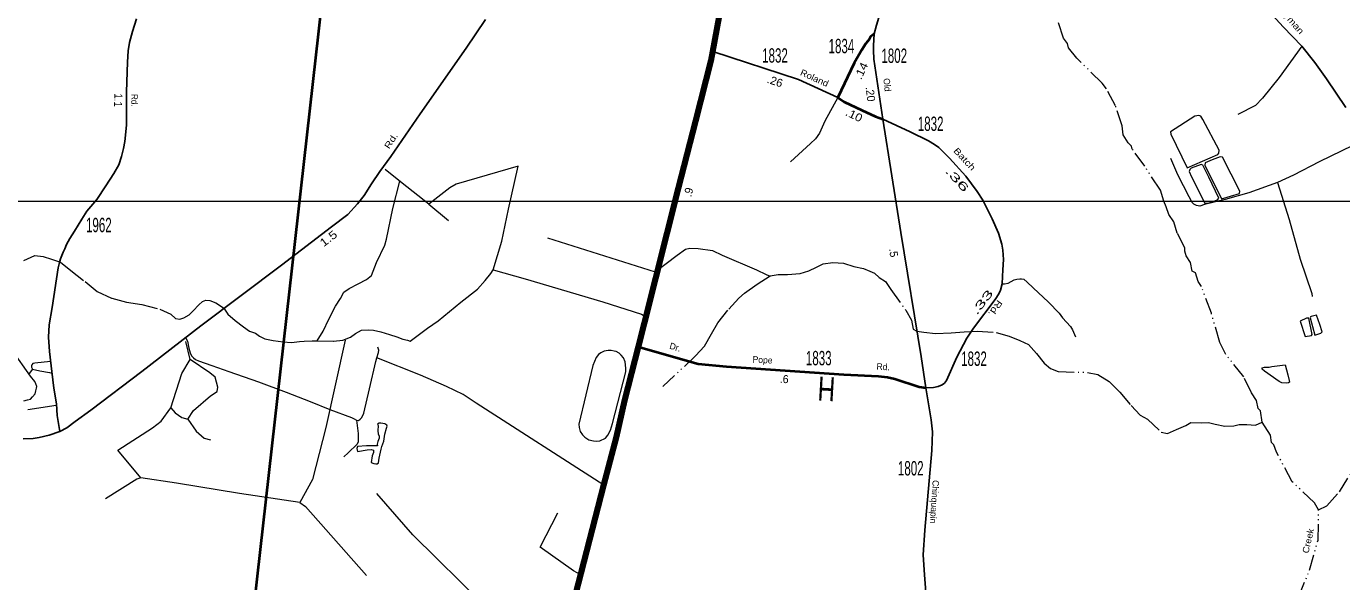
# Model space of a CAD drawing. Extents: x 682813 to 732842, y 106860 to 160619.
# Drawn here: x 719251 to 723362, y 127984 to 129721 of the extents above; entities that cross this region are included whole.
import ezdxf
from ezdxf.enums import TextEntityAlignment as Align

# ---------------------------------------------------------------- set-up
doc = ezdxf.new("R2010")
doc.units = 0
doc.header["$LTSCALE"] = 10
doc.linetypes.add('DASH_DOUBLE_DOT', pattern=[9.2, 5, -1.2, 0.3, -1.2, 0.3, -1.2])
for name, color, linetype, lineweight in [('11', 7, 'Continuous', 40), ('17', 7, 'Continuous', 40), ('29', 7, 'Continuous', 120), ('32', 7, 'Continuous', 25), ('35', 7, 'Continuous', 13), ('56', 7, 'Continuous', 40), ('59', 7, 'Continuous', 13), ('60', 7, 'Continuous', 13), ('63', 7, 'Continuous', 13)]:
    doc.layers.add(name, color=color, linetype=linetype, lineweight=lineweight)
for name, color, linetype in [('21', 7, 'Continuous'), ('22', 7, 'Continuous'), ('8', 7, 'Continuous')]:
    doc.layers.add(name, color=color, linetype=linetype)

msp = doc.modelspace()

# ---------------------------------------------------------------- linework, layer by layer
at = {"layer": '29'}
for points in [[(721397.06, 129642.37), (721416.1, 129749.05), (721443.86, 129880.06), (721465.68, 130027.81), (721467.26, 130038.42), (721486.36, 130137.39), (721496.18, 130196.41), (721510.18, 130266.83), (721524, 130334.49), (721532.47, 130363.99), (721580, 130582.64), (721599.16, 130686.98), (721623.66, 130792.25), (721646.32, 130896.41)], [(721164.95, 128718.99), (721183.01, 128792.36), (721289.48, 129214.53), (721343.65, 129425.81), (721391.34, 129613.8), (721397.06, 129642.37)], [(720735.25, 127014.07), (720741.41, 127041.54), (720776.83, 127185.1), (720816.87, 127336.62), (720913.27, 127723.86), (720941.55, 127841.57), (721056.07, 128285.78), (721095.42, 128436.28), (721122.22, 128552.33), (721164.95, 128718.99)]]:
    msp.add_lwpolyline(points, dxfattribs=at)
at = {"layer": '32'}
for points in [[(722089.54, 130800.17), (722088.99, 130694.17), (722088.79, 130662.6), (722084.57, 130366.39), (722086.97, 130323.43), (722086.23, 130293.57), (722086.97, 130279.92), (722084.39, 130265.91), (722079.6, 130242.68), (722022.68, 130081.06), (721967.91, 129914.55), (721931.56, 129804.02), (721918.87, 129759.23), (721908.61, 129724.65), (721901.06, 129697.1)], [(723374.89, 129466.67), (723314.79, 129556.88), (723278.2, 129607.43), (723237.7, 129658.42), (723179.34, 129719.43), (723110.77, 129792.87), (723064.34, 129844.48), (723042.79, 129869.74), (722999.58, 129935.55), (722977.29, 129971.87), (722935.31, 130045.13), (722890.81, 130114.01), (722862.62, 130169.87), (722855.14, 130182.16), (722825.23, 130231.26), (722774.57, 130315.51), (722704.01, 130434.79), (722615.96, 130579.33), (722582.98, 130635.55), (722560.51, 130677.96), (722553.51, 130704.87)], [(719596.04, 129744.3), (719583.13, 129704.57), (719574.4, 129670.31), (719569.83, 129644.62), (719567.74, 129609.33), (719564.58, 129515.97), (719564.01, 129413.02), (719561.3, 129380.3), (719559.25, 129360.27), (719554.63, 129338.69), (719548.98, 129313.53), (719540.25, 129287.85), (719524.86, 129260.62), (719500.22, 129221.85), (719471.47, 129179.22), (719440.67, 129142.49), (719424.76, 129117.84), (719401.66, 129080.09), (719387.8, 129057.49), (719377.02, 129038.49), (719371.38, 129025.13), (719366.24, 129014.35), (719358.36, 128993.54), (719355.57, 128982.55), (719351.23, 128965.41), (719332.36, 128841.77), (719322.61, 128787.07), (719320.56, 128749.06), (719324.15, 128703.86), (719330.82, 128641.2), (719337.5, 128589.84), (719345.71, 128540.53), (719348.29, 128503.79), (719356.49, 128454.5)], [(720686.49, 129742.14), (720626.43, 129652.77), (720482.19, 129447.32), (720390.82, 129313.78), (720356.12, 129266.52), (720330.34, 129228.47), (720307.15, 129192.31), (720286.61, 129166.12), (720255.82, 129132.73), (720205.51, 129093.96), (720048.44, 128974.28), (719796.91, 128784.25), (719612.12, 128641.97), (719452.99, 128520.76), (719403.71, 128484.81), (719378.05, 128465.8), (719356.49, 128454.5)], [(721901.06, 129697.1), (721899.21, 129661.16), (721899.21, 129646.04), (721900.05, 129618.33), (721928.08, 129430.34)], [(721397.06, 129642.37), (721664.63, 129554.39), (721787.7, 129498.56)], [(721928.08, 129430.34), (722013.4, 129391.34), (722070.38, 129362.84), (722089.89, 129351.28), (722102.46, 129341.78), (722136.09, 129309.16), (722187.67, 129252.41), (722222.58, 129204.64), (722240.29, 129176.91), (722250.62, 129156.4), (722270.03, 129118.87), (722289.57, 129074.44), (722299.82, 129039.51), (722302.88, 129020.85)], [(721928.08, 129430.34), (721984.4, 129075.98), (722047.54, 128688.2), (722062.68, 128590.1)], [(722302.88, 129020.85), (722304.97, 128992), (722303.43, 128959.65), (722301.37, 128938.59), (722300.86, 128915.48), (722295.73, 128895.96), (722290.08, 128884.15), (722278.79, 128866.43), (722211.03, 128777.06), (722190.5, 128746.24), (722159.18, 128686.15), (722127.36, 128613.21), (722120.17, 128605.51), (722112.99, 128599.86), (722101.18, 128594.72), (722085.78, 128591.64), (722062.68, 128590.1)], [(722062.68, 128590.1), (722078.59, 128490.71), (722083.21, 128452.71), (722081.16, 128394.92), (722058.69, 128144.99), (722053.45, 128068.75), (722058.06, 128005.35), (722068.33, 127869.24), (722079.11, 127712.84), (722082.47, 127683.99), (722086.29, 127670.73), (722092.45, 127653.78), (722101.69, 127626.04), (722114.01, 127598.31), (722331.14, 127192.29), (722362.97, 127137.08), (722375.8, 127111.91), (722388.63, 127088.8), (722398.9, 127069.79)], [(719356.49, 128454.5), (719322.78, 128442.36), (719292.09, 128435.29), (719272.76, 128431.92), (719242.07, 128430.69)]]:
    msp.add_lwpolyline(points, dxfattribs=at)
at = {"layer": '32', "lineweight": 40}
for points in [[(721901.06, 129697.1), (721890.84, 129689.55), (721884.83, 129679.71), (721874.62, 129667.4), (721862.73, 129647.11), (721838.19, 129605.42), (721787.7, 129498.56)], [(721787.7, 129498.56), (721807.56, 129485.08), (721862.75, 129458.63), (721905.35, 129438.6), (721928.08, 129430.34)], [(721164.95, 128718.99), (721350.72, 128665.6), (721439.01, 128657.38), (721806.54, 128632.47), (721914.85, 128627.08), (721942.05, 128624), (721965.15, 128618.86), (722041.64, 128593.69), (722062.68, 128590.1)]]:
    msp.add_lwpolyline(points, dxfattribs=at)
at = {"layer": '35'}
msp.add_line((719344.57, 128535.09), (719256.19, 128521.58), dxfattribs=at)
for points in [[(723237.7, 129658.42), (723166.71, 129560.8), (723114.01, 129496.31), (723092.23, 129473.21), (723037.35, 129445.32)], [(721787.7, 129498.56), (721747.14, 129424.01), (721729.91, 129387.21), (721717.94, 129368.72), (721702.3, 129354.59), (721638.99, 129297.14)], [(723443.27, 129372.54), (723396.23, 129348.57), (723291.27, 129296.71), (723210.7, 129255.31), (723161.48, 129232.22)], [(723161.48, 129232.22), (723071.33, 129199.97), (722997.29, 129179.92), (722933.26, 129163.36), (722918.89, 129159), (722908.44, 129160.75), (722899.29, 129164.67), (722894.5, 129170.33), (722885.35, 129187.33), (722850.08, 129256.18), (722827.43, 129307.17)], [(723161.48, 129232.22), (723197.19, 129117.17), (723232.47, 128992.97), (723268.62, 128885.76), (723269.93, 128875.74)], [(722300.86, 128915.48), (722308.56, 128915.22), (722319.34, 128918.3), (722337.82, 128928.06), (722347.06, 128930.11), (722355.78, 128931.14), (722361.43, 128931.14), (722368.1, 128930.11), (722378.88, 128921.38), (722397.36, 128902.89), (722445.61, 128858.21), (722478.98, 128823.79), (722489.76, 128809.67), (722514.4, 128781.93), (722521.07, 128772.18), (722530.31, 128749.58)], [(719750.2, 128746.24), (719755.34, 128736.48), (719759.44, 128714.39), (719763.04, 128699.5), (719767.66, 128690.77), (719773.81, 128684.09), (719780.49, 128679.47), (719789.21, 128674.85), (719831.31, 128660.46), (719884.69, 128641.97), (719976.57, 128608.85), (720063.32, 128576.49), (720138.27, 128547.47), (720200.38, 128522.56), (720267.11, 128497.9), (720276.35, 128493.28), (720283.54, 128489.43)], [(719243.91, 128549.83), (719255.58, 128552.9), (719264.17, 128555.35), (719270.92, 128562.11), (719278.9, 128571.93), (719281.35, 128581.14), (719283.19, 128589.74), (719283.81, 128594.65), (719281.35, 128603.25), (719277.67, 128610.62), (719264.78, 128627.2), (719207.09, 128708.26)], [(720346.67, 128684.6), (720352.32, 128700.53), (720352.83, 128708.23), (720350.27, 128717.47)], [(719327.45, 128672.89), (719278.21, 128668.14), (719271.92, 128666.46), (719268.56, 128662.68), (719267.3, 128659.32), (719267.3, 128654.7), (719271.08, 128649.24), (719260.59, 128634.97)], [(720283.54, 128489.43), (720289.18, 128488.4), (720294.31, 128492.51), (720299.96, 128497.65), (720306.12, 128511.52), (720323.57, 128587.02), (720343.59, 128672.53), (720346.67, 128684.6)], [(721056.27, 128286.55), (720656.71, 128542.33), (720616.16, 128569.55), (720564.32, 128594.98), (720483.73, 128629.9), (720346.67, 128684.6)], [(719271.08, 128649.24), (719294.16, 128643.79), (719323.95, 128638.33), (719331.36, 128636.15)], [(720283.54, 128489.43), (720288.16, 128447.83), (720288.16, 128432.42), (720288.16, 128421.63), (720285.08, 128414.44), (720256.84, 128387.22), (720243.5, 128374.89)], [(720983.91, 128005.33), (720961.11, 128018.44), (720857.42, 128092.4), (720912.34, 128199.75)]]:
    msp.add_lwpolyline(points, dxfattribs=at)
msp.add_lwpolyline([(721069.68, 128707.2), (721056.84, 128705.15), (721046.58, 128700.01), (721039.39, 128694.36), (721031.69, 128685.12), (721021.94, 128660.46), (720977.79, 128477.1), (720978.82, 128466.83), (720981.9, 128453.99), (720989.6, 128443.2), (720996.79, 128436.01), (721009.62, 128427.8), (721023.48, 128424.71), (721034.26, 128424.2), (721044.01, 128425.23), (721060.95, 128433.45), (721068.14, 128442.18), (721076.86, 128458.61), (721083.54, 128479.16), (721124.6, 128640.43), (721125.11, 128651.73), (721122.55, 128671.76), (721117.93, 128684.09), (721110.74, 128692.31), (721103.56, 128698.99), (721094.83, 128704.12), (721088.16, 128705.66), (721079.43, 128707.2)], close=True, dxfattribs=at)
at = {"layer": '56'}
msp.add_lwpolyline([(719747.9, 127395.87), (719945.31, 127751.69), (720320.86, 131086.27), (720389.4, 131619.58), (722224.84, 132838.81), (722481.87, 134364.25)], dxfattribs=at)
at = {"layer": '59'}
msp.add_line((719609.3, 128309.15), (719537.43, 128395.44), dxfattribs=at)
at = {"layer": '59', "linetype": 'DASH_DOUBLE_DOT'}
for points in [[(723113.75, 128482.77), (723108.25, 128518.57), (723100.38, 128526.27), (723095.19, 128551.05), (723079.62, 128574.45), (723056.12, 128624.51), (722999.44, 128695.27), (722981.19, 128732.55), (722954.62, 128823.51), (722923.25, 128907.27), (722912.88, 128922.88), (722905, 128950.55), (722894.62, 128955.15), (722889.44, 128982.95), (722876.31, 129003.45), (722871.12, 129018.23), (722871.12, 129028.23), (722847.69, 129074.31), (722837, 129109.9), (722821.44, 129132.28), (722813.56, 129156.97), (722805.94, 129174.66), (722795.25, 129208.25), (722746.19, 129283.31), (722707.44, 129336.77), (722704.69, 129346.67), (722694.38, 129356.26), (722678.81, 129381.65), (722676.06, 129409.54), (722655.06, 129472.71), (722626.38, 129525.59), (722613.56, 129543.09), (722534, 129620.91), (722508.12, 129653.88), (722505.38, 129666.77), (722492.56, 129684.27), (722476.75, 129732.66)], [(719243.64, 128988.22), (719277.97, 129004.58), (719304.12, 129001.31), (719330.28, 128993.13), (719358.07, 128983.31), (719390.77, 128957.14), (719434.9, 128922.78), (719472.5, 128891.7), (719518.28, 128870.43), (719564.87, 128858.16), (719612.27, 128851.62), (719669.08, 128836.49), (719702.59, 128820.94), (719717.31, 128807.86), (719731.2, 128805.4), (719743.46, 128809.49)], [(721240.87, 128594.72), (721342.5, 128690.25), (721370.22, 128721.07), (721392.81, 128759.08), (721412.31, 128794), (721446.19, 128836.12), (721478.02, 128871.05), (721495.47, 128886.97), (721535.51, 128914.7), (721575.55, 128940.39), (721601.21, 128944.49), (721629.96, 128944.49), (721670, 128947.58), (721696.69, 128956.82), (721720.3, 128968.12), (721741.86, 128978.39), (721771.63, 128982.5), (721805.51, 128980.45), (721837.34, 128970.18), (721867.11, 128964.01), (721887.64, 128955.79), (721902.01, 128948.6), (721916.39, 128935.25), (721935.89, 128922.92), (721953.35, 128898.27), (721999.54, 128833.04), (722017, 128802.22), (722023.16, 128774.49), (722034.45, 128767.3), (722056.01, 128764.21), (722092.97, 128760.11), (722141.22, 128762.16), (722182.28, 128765.24), (722222.32, 128767.3), (722281.87, 128763.7), (722322.93, 128752.4), (722355.78, 128739.05), (722383.5, 128725.69), (722408.14, 128697.96), (722431.75, 128668.17), (722452.29, 128650.71), (722475.9, 128641.46), (722567.27, 128638.89), (722600.12, 128632.73), (722635.03, 128610.13), (722668.91, 128577.26), (722703.81, 128535.14), (722732.56, 128505.35), (722755.14, 128493.03), (722797.23, 128452.45), (722817.77, 128447.31), (722845.48, 128460.67), (722875.26, 128472.99), (722890.66, 128482.24), (722923.51, 128481.21), (722945.07, 128482.24), (722966.63, 128477.1), (722996.4, 128470.94), (723025.14, 128471.97), (723041.57, 128476.08), (723065.18, 128476.08), (723092.9, 128474.02), (723113.75, 128482.77)], [(719743.46, 128809.49), (719760.63, 128818.49), (719772.89, 128831.58), (719790.05, 128850.39), (719801.5, 128860.21), (719812.12, 128864.3), (719825.2, 128863.48), (719843.18, 128856.12), (719855.44, 128848.76), (719868.93, 128839.35), (719881.19, 128821.35), (719904.08, 128800.9), (719930.23, 128781.27), (719949.03, 128767.37), (719967.83, 128761.64), (719980.09, 128751.82), (719997.26, 128743.64), (720022.6, 128738.74), (720053.66, 128734.65), (720079.81, 128732.19), (720105.15, 128735.46), (720119.86, 128736.28), (720144.39, 128737.92), (720160.73, 128737.92)], [(720160.73, 128737.92), (720211, 128736.69), (720240.43, 128739.15), (720264.13, 128748.96), (720280.48, 128760.41), (720298.46, 128771.05), (720322.16, 128771.87), (720336.06, 128771.05), (720358.95, 128766.14), (720385.92, 128757.14), (720408.81, 128749.78), (720427.61, 128742.42), (720442.32, 128739.15), (720450.49, 128736.69)], [(723289.62, 128208.73), (723276.81, 128231.23), (723207.31, 128296.46), (723157.94, 128389.52), (723150.06, 128412.21), (723142.44, 128419.91), (723139.69, 128442.8), (723113.75, 128482.77)], [(723289.62, 128208.73), (723314.94, 128221.75), (723354.88, 128265.38), (723410.17, 128355.4)], [(722909.88, 127264.22), (722984.81, 127379.25), (723128.38, 127673.09), (723193, 127785.72), (723205.19, 127824.23), (723207.62, 127854.32), (723226.88, 127936.12), (723261.31, 128020.54), (723288.12, 128114.65), (723289.62, 128208.73)]]:
    msp.add_lwpolyline(points, dxfattribs=at)
at = {"layer": '59'}
for points in [[(720509.34, 129164.5), (720425.97, 129230.75), (720373.25, 129273.7)], [(720788.89, 129283.92), (720595.17, 129227.48), (720574.73, 129216.03), (720509.34, 129164.5), (720570.65, 129113.78)], [(720710.42, 128960), (720736.98, 129049.57), (720757.83, 129148.96), (720788.89, 129283.92)], [(720160.73, 128737.92), (720179.12, 128767.78), (720197.11, 128805.4), (720217.54, 128846.3), (720233.07, 128870.02), (720243.7, 128889.65), (720260.04, 128901.11), (720288.65, 128915.83), (720314.81, 128929.74), (720330.34, 128942.01), (720345.87, 128982.9), (720371.62, 129036.48), (720376.52, 129055.3), (720396.95, 129151), (720418.85, 129236.41)], [(720880.52, 129060.06), (721216.23, 128953.23), (721285.01, 129005.62), (721311.7, 129024.11), (721325.05, 129027.19), (721350.72, 129026.16), (721395.89, 129020), (721425.66, 129005.62), (721533.46, 128959.39), (721563.23, 128945.01), (721575.55, 128939.87)], [(720450.49, 128736.69), (720505.26, 128776.77), (720538.77, 128799.68), (720609.06, 128858.57), (720661.38, 128899.47), (720685.08, 128926.46), (720703.06, 128948.55), (720710.42, 128960)], [(720710.42, 128960), (720810.55, 128930.96), (721053.31, 128859.8), (721173.46, 128820.53), (721184.9, 128813.99)], [(720247.86, 128739.56), (720187.29, 128466.32), (720146.22, 128304.01), (720106.19, 128232.11)], [(719702.72, 128527.95), (719737.63, 128635.81), (719763.29, 128678.95), (719749.95, 128735.45)], [(719756.11, 128493.03), (719773.56, 128519.73), (719826.94, 128565.96), (719847.47, 128579.31), (719849.53, 128592.67), (719841.32, 128623.48), (719824.89, 128637.87), (719763.29, 128678.95)], [(719537.43, 128395.44), (719646.26, 128465.29), (719672.95, 128485.83), (719702.72, 128527.95)], [(719702.72, 128527.95), (719717.09, 128512.54), (719737.63, 128498.16), (719756.11, 128493.03)], [(719756.11, 128493.03), (719781.77, 128455.02), (719807.44, 128433.45), (719826.94, 128428.31)], [(719609.3, 128309.15), (719596.98, 128305.04), (719498.42, 128243.41)], [(720106.19, 128232.11), (719917.29, 128259.84), (719721.2, 128292.71), (719609.3, 128309.15)], [(720683.25, 127910.21), (720459.56, 128131.31), (720346.44, 128259.83)], [(720106.19, 128232.11), (720123.64, 128219.78), (720314.59, 128004.06)]]:
    msp.add_lwpolyline(points, dxfattribs=at)
at = {"layer": '60'}
for points in [[(722903.25, 129440.25), (722826.96, 129391.17), (722828.05, 129383.54), (722879.27, 129278.85)], [(722879.27, 129278.85), (722975.18, 129320.29), (722977.36, 129324.65), (722978.45, 129333.38), (722928.32, 129429.34), (722921.78, 129440.25), (722915.24, 129442.43), (722903.25, 129440.25)], [(723042.76, 129198.15), (723043.85, 129205.78), (722989.35, 129311.56), (722981.72, 129312.66), (722956.66, 129303.93)], [(722946.85, 129249.4), (722928.32, 129286.48), (722922.87, 129288.66), (722891.26, 129277.76), (722886.9, 129273.4), (722884.72, 129266.85), (722892.35, 129250.49)], [(722956.66, 129303.93), (722934.86, 129294.12), (722933.77, 129286.48), (722986.08, 129181.79), (723042.76, 129198.15)], [(722892.35, 129250.49), (722933.77, 129167.61), (722944.67, 129167.61), (722974.09, 129178.52), (722977.36, 129183.97), (722946.85, 129249.4)], [(723293.88, 128788.58), (723282.99, 128818.21), (723274.28, 128815.6), (723266.88, 128813.85), (723264.27, 128812.55), (723263.39, 128809.5)], [(723263.39, 128809.5), (723278.2, 128755.02), (723296.49, 128761.56), (723300.42, 128765.92), (723293.88, 128788.58)], [(723113.57, 128649.13), (723113.14, 128653.05), (723120.1, 128655.66), (723134.91, 128655.23), (723143.19, 128656.97)], [(723143.19, 128656.97), (723160.61, 128659.15), (723185.43, 128662.2), (723193.27, 128630.82), (723197.63, 128613.39), (723198.94, 128608.6), (723195.45, 128605.98), (723188.05, 128605.55), (723174.55, 128606.42), (723166.71, 128609.9), (723120.54, 128642.59), (723113.57, 128649.13)], [(720350.52, 128472.48), (720350.01, 128456.04), (720351.04, 128446.8), (720354.12, 128439.09), (720354.12, 128433.45), (720349.5, 128423.17), (720347.96, 128413.93), (720348.47, 128409.3), (720314.08, 128408.79), (720285.85, 128407.25), (720284.31, 128400.57), (720285.85, 128391.33)], [(720285.85, 128391.33), (720316.13, 128396.46), (720328.96, 128397.49), (720336.66, 128395.44), (720336.15, 128388.76), (720332.56, 128377.46), (720328.96, 128357.43), (720337.18, 128353.83), (720343.34, 128352.81), (720347.96, 128353.32), (720352.06, 128356.4), (720354.12, 128370.27), (720360.28, 128398.52), (720362.84, 128406.74), (720369, 128424.2), (720371.57, 128445.77), (720377.22, 128464.26), (720378.76, 128470.94), (720378.24, 128474.02), (720372.08, 128477.62), (720359.76, 128479.67), (720353.6, 128480.18), (720348.98, 128477.1), (720350.52, 128472.48)]]:
    msp.add_lwpolyline(points, dxfattribs=at)
msp.add_lwpolyline([(723232.47, 128799.47), (723247.28, 128750.67), (723267.31, 128754.15), (723269.93, 128757.64), (723259.04, 128808.19), (723252.07, 128808.19)], close=True, dxfattribs=at)
at = {"layer": '63'}
msp.add_lwpolyline([(719200.71, 132976.68), (724216.93, 132976.68), (724216.93, 129173.57), (719200.71, 129173.57)], close=True, dxfattribs=at)

# ---------------------------------------------------------------- texts
at = {"layer": '11'}
for s, rotation, width, p in [('Lyman', 310.831, 1.2, (723199.32, 129730.67)), ('Roland', 335.598, 1.1, (721710.2, 129550.19)), ('Rd.', 271.288, 0.95, (719579.66, 129489.34)), ('Rd.', 56.568, 1.25, (720399.41, 129357.29)), ('Batch', 313.066, 1.25, (722176.18, 129298.94)), ('Rd.', 234.852, 1.3, (722271.42, 128845.13))]:
    msp.add_text(s, height=20, rotation=rotation, dxfattribs=dict(at, width=width)).set_placement(p, align=Align.CENTER)
for s, rotation, p in [('Old', 275.615, (721931.72, 129536.88)), ('Dr.', 343.22, (721276.53, 128708.32)), ('Pope', 356.74, (721551.63, 128668.09)), ('Rd.', 356.141, (721928.34, 128646.38)), ('Chinquapin', 266.435, (722079.51, 128234.96))]:
    msp.add_text(s, height=20, rotation=rotation, dxfattribs=at).set_placement(p, align=Align.CENTER)
at = {"layer": '17'}
for s, rotation, width, p in [('.14', 64.709, 1.15, (721871.44, 129576.39)), ('.26', 341.799, 1.05, (721587.11, 129537.3)), ('1.1', 268.202, 0.9, (719526.23, 129490.51)), ('.10', 334.08, 1.15, (721832.69, 129432.03)), ('.36', 312.27, 1.95, (722150.85, 129233.45)), ('1.5', 37.817, 1.25, (720203.22, 129047.58)), ('.33', 52.832, 1.9, (722248.1, 128850.79))]:
    msp.add_text(s, height=25, rotation=rotation, dxfattribs=dict(at, width=width)).set_placement(p, align=Align.CENTER)
for s, rotation, p in [('.20', 276.972, (721876.96, 129507.41)), ('.9', 75.818, (721332.7, 129199.46)), ('.5', 278.843, (721949.34, 129011.18)), ('.6', 356.74, (721619.08, 128605.66))]:
    msp.add_text(s, height=25, rotation=rotation, dxfattribs=at).set_placement(p, align=Align.CENTER)
at = {"layer": '21', "width": 1.1}
msp.add_text('Creek', height=20, rotation=76.758, dxfattribs=at).set_placement((723266.7, 128109.67), align=Align.CENTER)
at = {"layer": '22', "width": 0.75}
msp.add_text('H', height=75, rotation=176.74, dxfattribs=at).set_placement((721754.07, 128624.73), align=Align.CENTER)
at = {"layer": '8', "width": 0.6}
for s, p in [('1834', (721798.54, 129636.78)), ('1832', (721590.99, 129607.27)), ('1802', (721963.5, 129606.48)), ('1832', (722077.33, 129393.76)), ('1962', (719478.1, 129077.22)), ('1833', (721727.62, 128660.99)), ('1832', (722212.82, 128659.18)), ('1802', (722015.19, 128316.54))]:
    msp.add_text(s, height=45, dxfattribs=at).set_placement(p, align=Align.CENTER)

doc.saveas('drawing.dxf')
